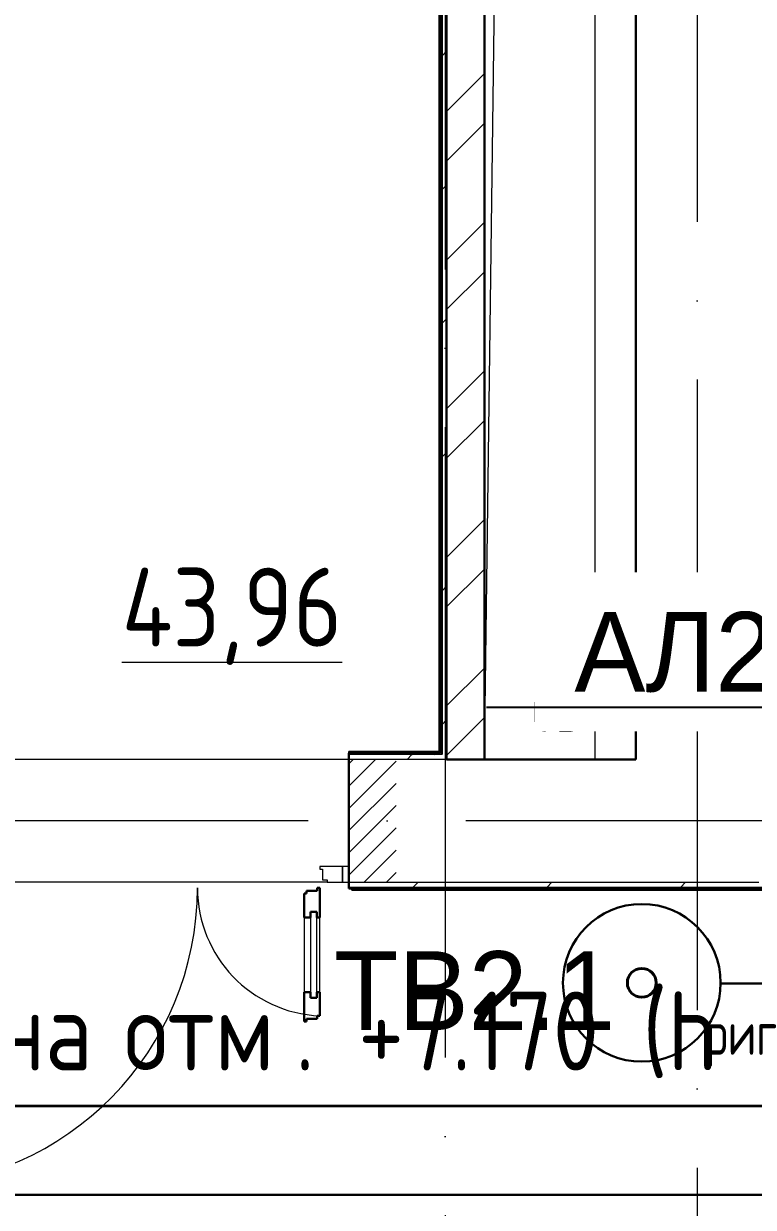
# Model space of a CAD drawing. Header units: millimetres. Extents: x -259793 to 503324, y -44556 to 93494.
# Drawn here: x 142150 to 144464, y -12862 to -9107 of the extents above; entities that cross this region are included whole.
import ezdxf
from ezdxf import colors
from ezdxf.entities.mleader import LeaderData, LeaderLine
from ezdxf.math import Vec2, Vec3

# ---------------------------------------------------------------- set-up
doc = ezdxf.new("R2010")
doc.units = ezdxf.units.MM
doc.linetypes.add('ADSK_Линия сетки', pattern=[25, 20, -2.5, 0, -2.5])
doc.linetypes.add('ADSK_Штриховая_ш2 п1_5', pattern=[4.5, 3, -1.5])
doc.layers.add('PDF _06 ТВ кабель эфирный', color=5, linetype='Continuous')
for name, color, linetype, lineweight in [('RC-Выноски', 7, 'Continuous', 0), ('RC-Линии_связи-Адресные', 5, 'Continuous', 30), ('Text', 7, 'Continuous', 15), ('Аннотация', 7, 'Continuous', 18), ('Двери', 252, 'Continuous', 9), ('лс', 5, 'Continuous', 30), ('Марки помещений', 252, 'Continuous', 20), ('Ограждение', 252, 'Continuous', 9), ('Оси', 252, 'Continuous', 9), ('Перекрытие', 252, 'Continuous', 18), ('Примечания', 7, 'Continuous', 25), ('Стены внутренние', 7, 'Continuous', 18), ('Стены наружные', 7, 'Continuous', 18), ('Стены штриховка', 7, 'Continuous', 9)]:
    doc.layers.add(name, color=color, linetype=linetype, lineweight=lineweight)
doc.layers.add('Двери открывание', color=7, linetype='Continuous', lineweight=9, true_color=0xc0c0c0)
doc.styles.add('GOST Common_2', font='', dxfattribs={"width": 0.9, "height": 250})
doc.styles.add('GOST Common_4', font='', dxfattribs={"height": 7})
doc.styles.add('Mipgost_5', font='', dxfattribs={"height": 250})
doc.styles.get('GOST Common_2').set_extended_font_data('GOST type B')
doc.styles.get('GOST Common_4').set_extended_font_data('GOST 2.304 type A')
doc.styles.get('Mipgost_5').set_extended_font_data('Mipgost')

# ---------------------------------------------------------------- blocks, each defined once
blk = doc.blocks.new('РозеткаТВ')
at = {"layer": 'Text', "color": 3, "lineweight": 30}
blk.add_circle((-3.6, 3.2), 250, dxfattribs=at)
at = {"layer": 'Text', "color": 3, "lineweight": 40}
blk.add_circle((-3.6, 3.2), 45.8, dxfattribs=at)
blk = doc.blocks.new('_None')
blk = doc.blocks.new('2 этаж')
at = {"layer": 'Двери', "lineweight": 18, "true_color": 0x636466}
h = blk.add_hatch(dxfattribs=at)
h.set_pattern_fill('FP_2', color=251, angle=180, style=0, pattern_type=2)
h.set_pattern_definition([(225, (142546.006, -10039.253), (35.3553, -35.3553), [])])
h.paths.add_polyline_path([(143321, -9970.4), (143321, -9844.3), (143171, -9844.3), (143171, -10234.3), (143321, -10234.3)])
h.paths.add_polyline_path([(141671, -10234.3), (141671, -9844.3), (141521, -9844.3), (141521, -10234.3)])
at = {"color": 251, "lineweight": 18, "true_color": 0x636466}
for p, q in [((143951, -4174.3), (143951, -9844.3)), ((143601, -9844.3), (143675.4, -4241.5)), ((143869.2, -9634.4), (143839.2, -9634.4)), ((143839.2, -9634.4), (143839.2, -9754.4)), ((143761.7, -9725.7), (143761.7, -9663.1)), ((143819.1, -9725.7), (143819.1, -9663.1)), ((143892.6, -9667.8), (143892.6, -9657.8)), ((143872.6, -9687.8), (143839.2, -9687.8)), ((143902.6, -9727.8), (143902.6, -9717.8)), ((143839.2, -9754.4), (143875.9, -9754.4))]:
    blk.add_line(p, q, dxfattribs=at)
for centre, radius, start, end in [((143790.4, -9663.1), 28.7, 0, 180), ((143869.2, -9657.8), 23.3, 0, 90), ((143872.6, -9667.8), 20, 270, 0), ((143872.6, -9717.8), 30, 0, 90), ((143790.4, -9725.7), 28.7, 180, 0), ((143875.9, -9727.8), 26.7, 270, 0)]:
    blk.add_arc(centre, radius, start, end, dxfattribs=at)
at = {"layer": 'Двери', "color": 251, "linetype": 'ADSK_Штриховая_ш2 п1_5', "true_color": 0x636466}
for p, q in [((143321, -9844.3), (143171, -9844.3)), ((143171, -9844.3), (143171, -10234.3)), ((143171, -10234.3), (143321, -10234.3))]:
    blk.add_line(p, q, dxfattribs=at)
at = {"layer": 'Двери', "color": 251, "true_color": 0x636466}
for p, q in [((143151, -10184.3), (143079, -10184.3)), ((143079, -10184.3), (143079, -10192.3)), ((143079, -10192.3), (143088, -10192.3)), ((143088, -10192.3), (143088, -10226.3)), ((143171, -10184.3), (143151, -10184.3)), ((143151, -10184.3), (143151, -10234.3)), ((143151, -10234.3), (143151, -10184.3)), ((143171, -10234.3), (143171, -10184.3)), ((143088, -10226.3), (143102, -10226.3)), ((143102, -10226.3), (143102, -10234.3)), ((143102, -10234.3), (143151, -10234.3)), ((143151, -10234.3), (143171, -10234.3)), ((143029, -10346.3), (143029, -10582.3)), ((143049, -10328.3), (143049, -10600.3)), ((143070, -10328.3), (143049, -10328.3)), ((143070, -10600.3), (143070, -10328.3)), ((143079, -10582.3), (143079, -10346.3)), ((143049, -10600.3), (143070, -10600.3))]:
    blk.add_line(p, q, dxfattribs=at)
at = {"layer": 'Двери', "color": 251, "lineweight": 30, "true_color": 0x636466}
for p, q in [((143037, -10270.3), (143029, -10270.3)), ((143029, -10270.3), (143029, -10346.3)), ((143037, -10261.3), (143037, -10270.3)), ((143071, -10261.3), (143037, -10261.3)), ((143079, -10252.3), (143071, -10252.3)), ((143071, -10252.3), (143071, -10261.3)), ((143079, -10346.3), (143079, -10252.3)), ((143029, -10346.3), (143049, -10346.3)), ((143049, -10346.3), (143049, -10328.3)), ((143049, -10328.3), (143070, -10328.3)), ((143070, -10328.3), (143070, -10346.3)), ((143070, -10346.3), (143079, -10346.3)), ((143029, -10582.3), (143029, -10676.3)), ((143029, -10582.3), (143049, -10582.3)), ((143049, -10582.3), (143049, -10600.3)), ((143070, -10582.3), (143079, -10582.3)), ((143070, -10600.3), (143070, -10582.3)), ((143079, -10658.3), (143079, -10582.3)), ((143049, -10600.3), (143070, -10600.3)), ((143071, -10667.3), (143071, -10658.3)), ((143071, -10658.3), (143079, -10658.3)), ((143029, -10676.3), (143037, -10676.3)), ((143037, -10676.3), (143037, -10667.3)), ((143037, -10667.3), (143071, -10667.3))]:
    blk.add_line(p, q, dxfattribs=at)
at = {"layer": 'Двери открывание', "color": 251, "true_color": 0x636466}
for centre, radius, start, end in [((141745, -10252.3), 946, 271.0903, 0), ((143097, -10252.3), 406, 180, 267.459)]:
    blk.add_arc(centre, radius, start, end, dxfattribs=at)
at = {"layer": 'Ограждение', "color": 251, "true_color": 0x636466}
for p, q in [((143456, -4039.3), (143456, -9819.3)), ((143171, -9824.3), (143171, -9819.3)), ((143456, -9819.3), (143171, -9819.3)), ((143456, -9819.3), (143461, -9824.3)), ((143181, -10259.3), (143181, -10254.2)), ((143181, -10259.3), (145451, -10259.3))]:
    blk.add_line(p, q, dxfattribs=at)
at = {"layer": 'Оси', "color": 251, "linetype": 'ADSK_Линия сетки', "ltscale": 100, "true_color": 0x636466}
for p, q in [((143476, 33711.4), (143476, -30995.4)), ((144276, -1139.3), (144276, -32265.4)), ((170543.3, -10039.3), (93565.9, -10039.3))]:
    blk.add_line(p, q, dxfattribs=at)
at = {"layer": 'Перекрытие', "color": 251, "ltscale": 100, "true_color": 0x636466}
for p, q in [((143951, -4174.3), (143951, -9844.3)), ((143102, -10234.3), (141740, -10234.3))]:
    blk.add_line(p, q, dxfattribs=at)
at = {"layer": 'Стены внутренние', "color": 251, "lineweight": 30, "true_color": 0x636466}
for p, q in [((144081, -4174.3), (144081, -9844.3)), ((143171, -9844.3), (143171, -10234.3)), ((144081, -9844.3), (143601, -9844.3))]:
    blk.add_line(p, q, dxfattribs=at)
at = {"layer": 'Стены внутренние', "color": 251, "true_color": 0x636466}
for p, q in [((143481, -9844.3), (136121, -9844.3)), ((143102, -10234.3), (141740, -10234.3)), ((143171, -10234.3), (144471, -10234.3))]:
    blk.add_line(p, q, dxfattribs=at)
at = {"layer": 'Стены наружные', "color": 251, "lineweight": 30, "true_color": 0x636466}
for p, q in [((143461, -4034.3), (143461, -9824.3)), ((143466, -4039.3), (143466, -9829.3)), ((143481, -4054.3), (143481, -9844.3)), ((143601, -9844.3), (143601, -4174.3)), ((143171, -9824.3), (143171, -9844.3)), ((143461, -9824.3), (143171, -9824.3)), ((143481, -9844.3), (143601, -9844.3)), ((143171, -10234.3), (143171, -10254.3)), ((143171, -10254.3), (145446, -10254.3))]:
    blk.add_line(p, q, dxfattribs=at)
at = {"layer": 'Стены наружные', "color": 251, "linetype": 'Continuous', "lineweight": 9, "true_color": 0x636466}
for p, q in [((143461, -7547.4), (143466, -7542.4)), ((143461, -7618.1), (143466, -7613.1)), ((143466, -7613.1), (143481, -7598.1)), ((143461, -7688.8), (143466, -7683.8)), ((143481, -7789), (143601, -7669)), ((143461, -7759.5), (143466, -7754.5)), ((143461, -7830.3), (143466, -7825.3)), ((143481, -7946.2), (143601, -7826.2)), ((143461, -7901), (143466, -7896)), ((143461, -7971.7), (143466, -7966.7)), ((143466, -8037.4), (143481, -8022.4)), ((143461, -8042.4), (143466, -8037.4)), ((143461, -8113.1), (143466, -8108.1)), ((143481, -8260.5), (143601, -8140.5)), ((143461, -8183.8), (143466, -8178.8)), ((143461, -8254.5), (143466, -8249.5)), ((143481, -8417.7), (143601, -8297.7)), ((143461, -8325.2), (143466, -8320.2)), ((143461, -8395.9), (143466, -8390.9)), ((143466, -8461.6), (143481, -8446.6)), ((143461, -8466.6), (143466, -8461.6)), ((143461, -8537.4), (143466, -8532.4)), ((143461, -8608.1), (143466, -8603.1)), ((143481, -8732), (143601, -8612)), ((143461, -8678.8), (143466, -8673.8)), ((143461, -8749.5), (143466, -8744.5)), ((143481, -8889.1), (143601, -8769.1)), ((143461, -8820.2), (143466, -8815.2)), ((143461, -8890.9), (143466, -8885.9)), ((143466, -8885.9), (143481, -8870.9)), ((143461, -8961.6), (143466, -8956.6)), ((143461, -9032.3), (143466, -9027.3)), ((143481, -9203.4), (143601, -9083.4)), ((143461, -9103), (143466, -9098)), ((143461, -9173.8), (143466, -9168.8)), ((143461, -9244.5), (143466, -9239.5)), ((143481, -9360.6), (143601, -9240.6)), ((143461, -9315.2), (143466, -9310.2)), ((143466, -9310.2), (143481, -9295.2)), ((143461, -9385.9), (143466, -9380.9)), ((143461, -9456.6), (143466, -9451.6)), ((143461, -9527.3), (143466, -9522.3)), ((143481, -9674.9), (143601, -9554.9)), ((143461, -9598), (143466, -9593)), ((143461, -9668.7), (143466, -9663.7)), ((143466, -9734.4), (143481, -9719.4)), ((143481, -9832), (143601, -9712)), ((143461, -9739.4), (143466, -9734.4)), ((143229.8, -9829.3), (143234.8, -9824.3)), ((143300.5, -9829.3), (143305.5, -9824.3)), ((143356.2, -9844.3), (143371.2, -9829.3)), ((143371.2, -9829.3), (143376.2, -9824.3)), ((143441.9, -9829.3), (143446.9, -9824.3)), ((143461, -9810.1), (143466, -9805.1)), ((143229, -10254.3), (143234, -10249.3)), ((143299.7, -10254.3), (143304.7, -10249.3)), ((143370.5, -10254.3), (143375.5, -10249.3)), ((143375.5, -10249.3), (143390.5, -10234.3)), ((143441.2, -10254.3), (143446.2, -10249.3)), ((143511.9, -10254.3), (143516.9, -10249.3)), ((143582.6, -10254.3), (143587.6, -10249.3)), ((143653.3, -10254.3), (143658.3, -10249.3)), ((143724, -10254.3), (143729, -10249.3)), ((143794.7, -10254.3), (143799.7, -10249.3)), ((143799.7, -10249.3), (143814.7, -10234.3)), ((143865.4, -10254.3), (143870.4, -10249.3)), ((143936.1, -10254.3), (143941.1, -10249.3)), ((144006.9, -10254.3), (144011.9, -10249.3)), ((144077.6, -10254.3), (144082.6, -10249.3)), ((144148.3, -10254.3), (144153.3, -10249.3)), ((144219, -10254.3), (144224, -10249.3)), ((144224, -10249.3), (144239, -10234.3)), ((144289.7, -10254.3), (144294.7, -10249.3)), ((144360.4, -10254.3), (144365.4, -10249.3)), ((144431.1, -10254.3), (144436.1, -10249.3))]:
    blk.add_line(p, q, dxfattribs=at)
at = {"layer": 'Стены штриховка', "color": 251, "true_color": 0x636466}
for p, q in [((143466, -9829.3), (143171, -9829.3)), ((143171, -10249.3), (145441, -10249.3))]:
    blk.add_line(p, q, dxfattribs=at)
at = {"layer": 'Аннотация', "color": 251, "true_color": 0x636466, "width": 0.9}
for s, height, style, p in [('. +7.170 (h', 250, 'GOST Common_2', (143000.4, -10831)), ('на', 250, 'GOST Common_2', (142041.9, -10831)), ('отм', 250, 'GOST Common_2', (142458.6, -10831)), ('риг', 138.75, 'GOST Common_4', (144302.2, -10781.7))]:
    blk.add_text(s, height=height, dxfattribs=dict(at, style=style)).set_placement(p)
at = {"layer": 'Марки помещений', "color": 251, "true_color": 0x636466, "style": 'GOST Common_2', "width": 0.9}
blk.add_text('%%U43,96', height=250, dxfattribs=at).set_placement((142451, -9486.4))

msp = doc.modelspace()

# ---------------------------------------------------------------- linework, layer by layer
at = {"layer": 'PDF _06 ТВ кабель эфирный', "color": 104, "lineweight": 35}
msp.add_lwpolyline([(114434.57413, -8394.79407), (114434.57413, -12540.06363), (147016.21938, -12540.06363), (147016.21938, -12380.39832)], dxfattribs=at)
at = {"layer": 'лс', "color": 104}
msp.add_line((147016.21938, -12151.95289), (144361.76171, -12151.95289), dxfattribs=at)

# ---------------------------------------------------------------- block references
msp.add_blockref('2 этаж', (10, -1596.55941))

# ---------------------------------------------------------------- texts
at = {"layer": 'Примечания', "lineweight": 25, "ltscale": 100, "insert": (143133.99007, -12049.51963), "char_height": 250, "width": 3010.3388609, "attachment_point": 1, "style": 'Mipgost_5'}
msp.add_mtext('ТВ2.1', dxfattribs=at)

# ---------------------------------------------------------------- next in the draw order: leaders
at = {"layer": 'RC-Выноски', "lineweight": 5}
ml = msp.add_multileader_mtext('Standard', dxfattribs=at)
ml.set_content('МЛ2 с 1 этажа ', color=256, style='Mipgost_5')
ml.set_leader_properties()
ml.set_arrow_properties(name='NONE')
ml.build(insert=Vec2(0, 0))
ml.multileader.update_dxf_attribs({"has_text_frame": 1, "text_left_attachment_type": 6, "text_right_attachment_type": 6, "dogleg_length": 2, "arrow_head_size": 404, "scale": 100})
ctx = ml.context
ctx.base_point, ctx.scale, ctx.char_height, ctx.arrow_head_size, ctx.landing_gap_size, ctx.plane_origin = Vec3(142751.20827, -13386.43193), 100, 252.5, 404, 101, Vec3(-330433.10111, -454762.29313)
ctx.left_attachment, ctx.right_attachment = 6, 6
notes = []
notes.append((ctx, [(1, (1, 1, 0), (145067.71541, -13386.43193), (-1, 0), 202, [(0, [(147043.00905, -11648.17348)], 0, [])])]))
ctx.mtext.insert, ctx.mtext.flow_direction = Vec3(142852.20827, -13083.43193), 5
ctx.mtext.has_bg_fill, ctx.mtext.bg_color, ctx.mtext.bg_scale_factor, ctx.mtext.bg_transparency, ctx.mtext.use_window_bg_color = 1, -1027028792, 1.5, 0, 1
for ctx, leaders in notes:
    for number, flags, end, landing, length, lines in leaders:
        leader = LeaderData()
        leader.index, (leader.has_last_leader_line, leader.has_dogleg_vector, leader.attachment_direction) = number, flags
        leader.last_leader_point, leader.dogleg_vector, leader.dogleg_length = Vec3(end), Vec3(landing), length
        for number, points, colour, breaks in lines:
            line = LeaderLine()
            line.index, line.vertices, line.color, line.breaks = number, Vec3.list(points), colors.encode_raw_color(colour), breaks
            leader.lines.append(line)
        ctx.leaders.append(leader)

# ---------------------------------------------------------------- next in the draw order: linework, layer by layer
at = {"layer": 'RC-Линии_связи-Адресные', "color": 104}
msp.add_line((131093.44162, -12821.88582), (148016.21938, -12821.88582), dxfattribs=at)

# ---------------------------------------------------------------- next in the draw order: leaders
at = {"layer": 'RC-Выноски', "lineweight": 5}
ml = msp.add_multileader_mtext('Standard', dxfattribs=at)
ml.set_content('АЛ2.1', color=256, style='Mipgost_5')
ml.set_leader_properties()
ml.build(insert=Vec2(0, 0))
ml.multileader.update_dxf_attribs({"has_text_frame": 1, "text_left_attachment_type": 6, "text_right_attachment_type": 6, "dogleg_length": 2, "arrow_head_size": 404, "scale": 100})
ctx = ml.context
ctx.base_point, ctx.scale, ctx.char_height, ctx.arrow_head_size, ctx.landing_gap_size, ctx.plane_origin = Vec3(143795.21626, -11276.4229), 100, 252.5, 404, 101, Vec3(-334738.76762, -455762.86488)
ctx.left_attachment, ctx.right_attachment = 6, 6
notes = []
notes.append((ctx, [(1, (1, 1, 0), (144859.86448, -11276.4229), (-1, 0), 202, [(0, [(144859.86448, -12151.95289)], 0, [])])]))
ctx.mtext.insert, ctx.mtext.flow_direction = Vec3(143896.21626, -10973.4229), 5
ctx.mtext.has_bg_fill, ctx.mtext.bg_color, ctx.mtext.bg_scale_factor, ctx.mtext.bg_transparency, ctx.mtext.use_window_bg_color = 1, -1027028792, 1.5, 0, 1
for ctx, leaders in notes:
    for number, flags, end, landing, length, lines in leaders:
        leader = LeaderData()
        leader.index, (leader.has_last_leader_line, leader.has_dogleg_vector, leader.attachment_direction) = number, flags
        leader.last_leader_point, leader.dogleg_vector, leader.dogleg_length = Vec3(end), Vec3(landing), length
        for number, points, colour, breaks in lines:
            line = LeaderLine()
            line.index, line.vertices, line.color, line.breaks = number, Vec3.list(points), colors.encode_raw_color(colour), breaks
            leader.lines.append(line)
        ctx.leaders.append(leader)

# ---------------------------------------------------------------- next in the draw order: block references
at = {"layer": 'лс', "color": 104}
msp.add_blockref('РозеткаТВ', (144113.49047, -12153.01197), dxfattribs=at)

doc.saveas('drawing.dxf')
